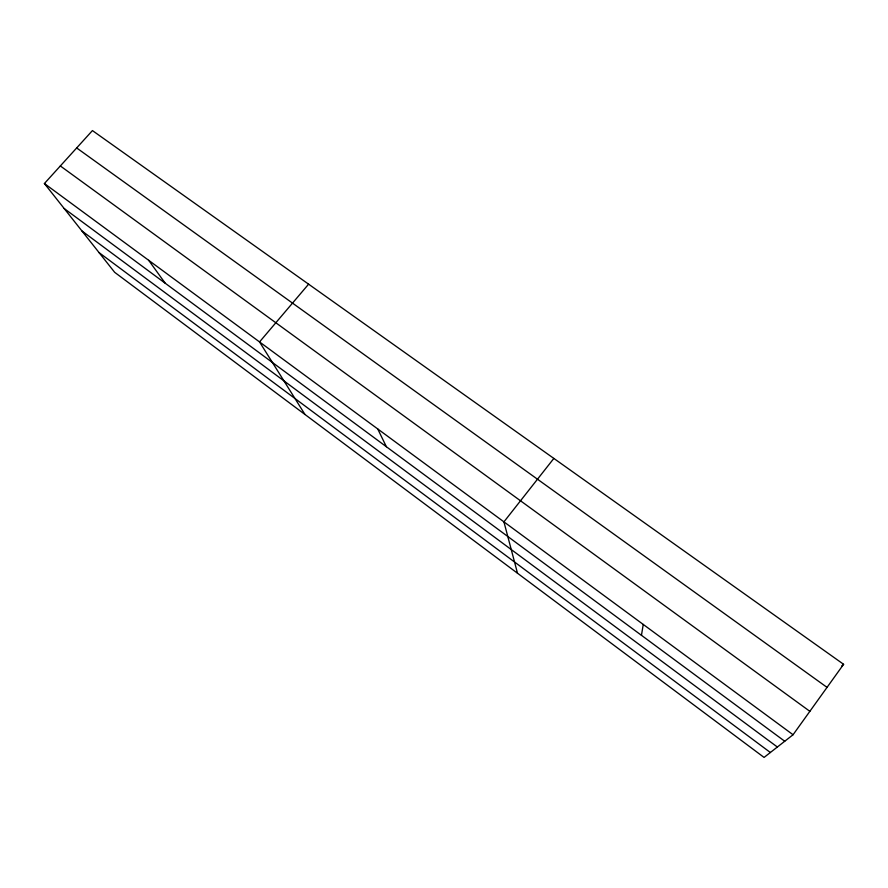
<?xml version="1.0" encoding="UTF-8"?>
<svg xmlns="http://www.w3.org/2000/svg" width="888" height="888" viewBox="0 0 888 888"><rect width="100%" height="100%" fill="white"/><g stroke="black" fill="none" stroke-linecap="round" stroke-linejoin="round"><path stroke-width="1.33" d="M641.458 635.309L643.245 624.442M793.062 734.742L843.6 664.291L92.43 130.58L44.4 183.527L114.663 272.316L764.069 757.42L793.062 734.742L44.4 183.527M553.846 458.419L503.929 521.866L517.504 573.237M308.602 284.171L259.54 341.936L304.984 414.485M841.713 666.011L843.6 664.291M76.679 147.952L827.039 687.368M60.34 165.956L809.856 711.321M64.158 208.502L784.737 741.247M81.951 230.98L777.366 747.019M99.09 252.636L770.362 752.502M148.651 260.295L165.19 283.194M377.722 428.937L386.38 446.731"/></g></svg>
